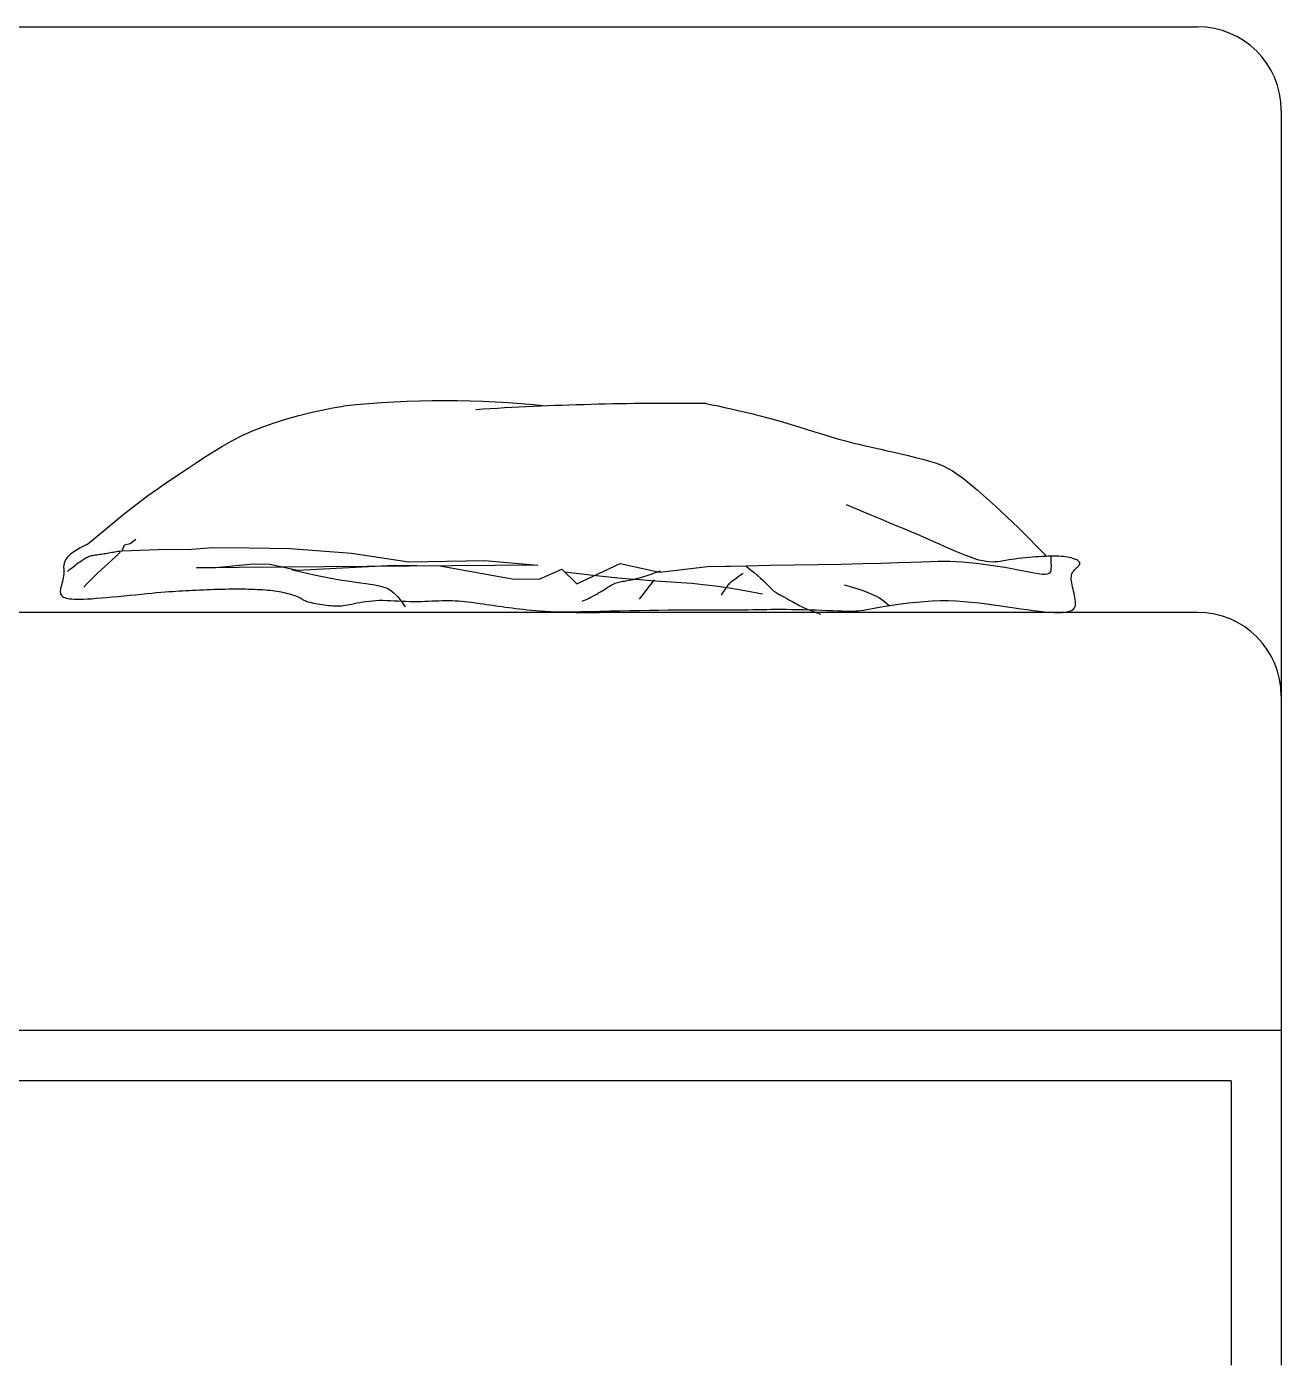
# Model space of a CAD drawing. Header units: millimetres. Extents: x 6388 to 59789, y -18725 to 8137.
# Drawn here: x 57077 to 57827, y -4990 to -4190 of the extents above; entities that cross this region are included whole.
import ezdxf

# ---------------------------------------------------------------- set-up
doc = ezdxf.new("R2010")
doc.units = ezdxf.units.MM

# ---------------------------------------------------------------- blocks, each defined once
blk = doc.blocks.new('A$C6F4378C2')
for p, q in [((550, 800), (1950, 800)), ((2000, 750), (2000, 0)), ((1412.58, 567.68), (1419.59, 569.4)), ((1419.59, 569.4), (1426.45, 570.9)), ((1426.45, 570.9), (1433.07, 572.2)), ((1433.07, 572.2), (1439.37, 573.3)), ((1656.09, 574.83), (1659.63, 574.11)), ((1659.63, 574.11), (1663.31, 573.35)), ((1663.31, 573.35), (1667.16, 572.53)), ((1667.16, 572.53), (1671.18, 571.64)), ((1671.18, 571.64), (1675.34, 570.69)), ((1675.34, 570.69), (1679.64, 569.67)), ((1679.64, 569.67), (1684.05, 568.59)), ((1684.05, 568.59), (1688.54, 567.45)), ((1385.03, 558.52), (1391.66, 561.16)), ((1391.66, 561.16), (1398.53, 563.57)), ((1398.53, 563.57), (1405.53, 565.73)), ((1405.53, 565.73), (1412.58, 567.68)), ((1688.54, 567.45), (1693.11, 566.24)), ((1693.11, 566.24), (1697.73, 564.97)), ((1697.73, 564.97), (1702.37, 563.65)), ((1702.37, 563.65), (1707, 562.28)), ((1707, 562.28), (1711.58, 560.89)), ((1711.58, 560.89), (1716.05, 559.52)), ((1366.94, 549.34), (1372.68, 552.55)), ((1372.68, 552.55), (1378.7, 555.63)), ((1378.7, 555.63), (1385.03, 558.52)), ((1716.05, 559.52), (1720.39, 558.18)), ((1720.39, 558.18), (1724.54, 556.89)), ((1724.54, 556.89), (1728.47, 555.69)), ((1728.47, 555.69), (1732.12, 554.59)), ((1732.12, 554.59), (1735.49, 553.61)), ((1735.49, 553.61), (1738.62, 552.74)), ((1738.62, 552.74), (1741.59, 551.94)), ((1356.26, 542.71), (1361.47, 546.04)), ((1361.47, 546.04), (1366.94, 549.34)), ((1741.59, 551.94), (1744.49, 551.2)), ((1744.49, 551.2), (1747.38, 550.5)), ((1747.38, 550.5), (1750.35, 549.8)), ((1750.35, 549.8), (1753.48, 549.08)), ((1753.48, 549.08), (1756.85, 548.32)), ((1756.85, 548.32), (1760.51, 547.5)), ((1760.51, 547.5), (1764.42, 546.62)), ((1764.42, 546.62), (1768.52, 545.69)), ((1768.52, 545.69), (1772.75, 544.71)), ((1772.75, 544.71), (1777.05, 543.69)), ((1341.92, 533.11), (1346.5, 536.19)), ((1346.5, 536.19), (1351.27, 539.41)), ((1351.27, 539.41), (1356.26, 542.71)), ((1777.05, 543.69), (1781.36, 542.64)), ((1781.36, 542.64), (1785.62, 541.56)), ((1785.62, 541.56), (1789.77, 540.46)), ((1789.77, 540.46), (1793.84, 539.25)), ((1793.84, 539.25), (1798.24, 537.47)), ((1798.24, 537.47), (1803.47, 534.56)), ((1332.89, 527.12), (1337.47, 530.16)), ((1337.47, 530.16), (1341.92, 533.11)), ((1803.47, 534.56), (1810.05, 529.96)), ((1810.05, 529.96), (1818.47, 523.11)), ((1322.19, 519.59), (1327.9, 523.69)), ((1327.9, 523.69), (1332.89, 527.12)), ((1818.47, 523.11), (1829.23, 513.45)), ((1307.45, 508.21), (1315.48, 514.52)), ((1315.48, 514.52), (1322.19, 519.59)), ((1747.59, 511.11), (1740, 514.29)), ((1829.23, 513.45), (1842.85, 500.42)), ((1297.82, 500.35), (1307.45, 508.21)), ((1754.33, 508.29), (1747.59, 511.11)), ((1760.31, 505.8), (1754.33, 508.29)), ((1765.62, 503.59), (1760.31, 505.8)), ((1286.29, 490.66), (1297.82, 500.35)), ((1770.37, 501.61), (1765.62, 503.59)), ((1774.65, 499.83), (1770.37, 501.61)), ((1778.56, 498.19), (1774.65, 499.83)), ((1782.18, 496.65), (1778.56, 498.19)), ((1785.63, 495.18), (1782.18, 496.65)), ((1842.85, 500.42), (1859.82, 483.47)), ((1282, 488.57), (1278.67, 486.61)), ((1286.29, 490.66), (1282, 488.57)), ((1307.07, 486.78), (1308.35, 490.31)), ((1308.35, 490.31), (1311.8, 491.25)), ((1311.8, 491.25), (1315.25, 493.67)), ((1346.28, 487.61), (1360.99, 488.69)), ((1360.99, 488.69), (1383.03, 488.47)), ((1383.03, 488.47), (1407.53, 488.23)), ((1407.53, 488.23), (1444.24, 485.42)), ((1789, 493.71), (1785.63, 495.18)), ((1792.35, 492.23), (1789, 493.71)), ((1795.7, 490.74), (1792.35, 492.23)), ((1799.01, 489.26), (1795.7, 490.74)), ((1802.26, 487.82), (1799.01, 489.26)), ((1273.19, 481.38), (1272.49, 479.83)), ((1274.38, 483.02), (1273.19, 481.38)), ((1276.17, 484.76), (1274.38, 483.02)), ((1278.67, 486.61), (1276.17, 484.76)), ((1280.8, 479.52), (1281.56, 480.07)), ((1281.56, 480.07), (1282.27, 480.58)), ((1282.27, 480.58), (1282.93, 481.05)), ((1282.93, 481.05), (1283.55, 481.47)), ((1283.55, 481.47), (1284.13, 481.86)), ((1284.13, 481.86), (1284.69, 482.21)), ((1284.69, 482.21), (1285.22, 482.53)), ((1285.22, 482.53), (1285.75, 482.82)), ((1285.75, 482.82), (1286.28, 483.08)), ((1286.28, 483.08), (1286.83, 483.31)), ((1286.83, 483.31), (1287.41, 483.53)), ((1287.41, 483.53), (1288.02, 483.72)), ((1288.02, 483.72), (1288.68, 483.89)), ((1288.68, 483.89), (1289.4, 484.05)), ((1289.4, 484.05), (1290.17, 484.19)), ((1290.17, 484.19), (1290.98, 484.33)), ((1290.98, 484.33), (1291.82, 484.45)), ((1291.82, 484.45), (1292.7, 484.58)), ((1292.7, 484.58), (1293.59, 484.7)), ((1293.59, 484.7), (1294.5, 484.82)), ((1294.5, 484.82), (1295.42, 484.95)), ((1295.42, 484.95), (1296.33, 485.09)), ((1296.33, 485.09), (1297.23, 485.23)), ((1297.23, 485.23), (1298.12, 485.39)), ((1298.12, 485.39), (1299.01, 485.55)), ((1301.03, 481.33), (1298.76, 479.25)), ((1299.01, 485.55), (1299.89, 485.72)), ((1299.89, 485.72), (1300.79, 485.9)), ((1300.79, 485.9), (1301.72, 486.07)), ((1303.39, 483.54), (1301.03, 481.33)), ((1301.72, 486.07), (1302.68, 486.23)), ((1302.68, 486.23), (1303.68, 486.39)), ((1305.86, 485.92), (1303.39, 483.54)), ((1303.68, 486.39), (1304.74, 486.54)), ((1304.74, 486.54), (1305.87, 486.67)), ((1305.87, 486.67), (1307.07, 486.78)), ((1307.07, 486.78), (1334.03, 487.74)), ((1334.03, 487.74), (1346.28, 487.61)), ((1444.24, 485.42), (1478.49, 480.18)), ((1478.49, 480.18), (1523.82, 480.95)), ((1523.82, 480.95), (1555.63, 478.19)), ((1778.61, 479.99), (1785.01, 480.22)), ((1785.01, 480.22), (1790.27, 480.41)), ((1790.27, 480.41), (1794.66, 480.54)), ((1794.66, 480.54), (1798.49, 480.6)), ((1798.49, 480.6), (1802.05, 480.57)), ((1802.05, 480.57), (1805.62, 480.44)), ((1805.43, 486.45), (1802.26, 487.82)), ((1808.5, 485.15), (1805.43, 486.45)), ((1805.62, 480.44), (1809.43, 480.19)), ((1811.45, 483.97), (1808.5, 485.15)), ((1809.43, 480.19), (1813.48, 479.84)), ((1814.24, 482.91), (1811.45, 483.97)), ((1816.86, 482), (1814.24, 482.91)), ((1819.29, 481.27), (1816.86, 482)), ((1821.51, 480.73), (1819.29, 481.27)), ((1823.54, 480.37), (1821.51, 480.73)), ((1825.42, 480.16), (1823.54, 480.37)), ((1827.18, 480.09), (1825.42, 480.16)), ((1828.85, 480.13), (1827.18, 480.09)), ((1830.47, 480.27), (1828.85, 480.13)), ((1832.06, 480.47), (1830.47, 480.27)), ((1833.67, 480.73), (1832.06, 480.47)), ((1835.32, 481.01), (1833.67, 480.73)), ((1837.05, 481.3), (1835.32, 481.01)), ((1838.88, 481.58), (1837.05, 481.3)), ((1840.8, 481.85), (1838.88, 481.58)), ((1842.79, 482.1), (1840.8, 481.85)), ((1844.84, 482.34), (1842.79, 482.1)), ((1846.91, 482.55), (1844.84, 482.34)), ((1849, 482.75), (1846.91, 482.55)), ((1851.08, 482.93), (1849, 482.75)), ((1853.13, 483.09), (1851.08, 482.93)), ((1855.14, 483.23), (1853.13, 483.09)), ((1857.08, 483.34), (1855.14, 483.23)), ((1858.93, 483.44), (1857.08, 483.34)), ((1860.71, 483.5), (1858.93, 483.44)), ((1862.4, 483.54), (1860.71, 483.5)), ((1864.01, 483.56), (1862.4, 483.54)), ((1862.42, 481.36), (1862.4, 483.54)), ((1862.5, 479.42), (1862.42, 481.36)), ((1865.55, 483.54), (1864.01, 483.56)), ((1867.02, 483.5), (1865.55, 483.54)), ((1868.41, 483.42), (1867.02, 483.5)), ((1869.73, 483.31), (1868.41, 483.42)), ((1870.99, 483.17), (1869.73, 483.31)), ((1872.18, 482.99), (1870.99, 483.17)), ((1873.31, 482.78), (1872.18, 482.99)), ((1874.37, 482.53), (1873.31, 482.78)), ((1875.36, 482.26), (1874.37, 482.53)), ((1876.26, 481.96), (1875.36, 482.26)), ((1877.07, 481.64), (1876.26, 481.96)), ((1877.78, 481.3), (1877.07, 481.64)), ((1878.39, 480.95), (1877.78, 481.3)), ((1878.88, 480.59), (1878.39, 480.95)), ((1879.25, 480.23), (1878.88, 480.59)), ((1879.5, 479.86), (1879.25, 480.23)), ((1272.11, 473.01), (1271.99, 471.78)), ((1272.15, 478.35), (1272.05, 476.94)), ((1272.05, 476.94), (1272.09, 475.58)), ((1272.09, 475.58), (1272.14, 474.28)), ((1272.14, 474.28), (1272.11, 473.01)), ((1272.49, 479.83), (1272.15, 478.35)), ((1274.37, 474.48), (1275.4, 475.33)), ((1275.4, 475.33), (1276.39, 476.13)), ((1276.39, 476.13), (1277.34, 476.9)), ((1277.34, 476.9), (1278.27, 477.62)), ((1278.27, 477.62), (1279.15, 478.29)), ((1279.15, 478.29), (1279.99, 478.93)), ((1279.99, 478.93), (1280.8, 479.52)), ((1292.32, 473.4), (1290.26, 471.45)), ((1294.42, 475.32), (1292.32, 473.4)), ((1296.56, 477.26), (1294.42, 475.32)), ((1298.76, 479.25), (1296.56, 477.26)), ((1555.63, 478.19), (1351.56, 476.55)), ((1351.56, 476.55), (1363.05, 476.8)), ((1363.05, 476.8), (1385.34, 478.97)), ((1385.34, 478.97), (1395.26, 478.87)), ((1395.26, 478.87), (1411.79, 475.25)), ((1408.26, 475.71), (1416.37, 473.62)), ((1411.79, 475.25), (1469.62, 478.13)), ((1416.37, 473.62), (1423.9, 471.93)), ((1469.62, 478.13), (1483.25, 478)), ((1483.25, 478), (1496.88, 477.86)), ((1496.88, 477.86), (1540.18, 470)), ((1556.29, 469.84), (1569.99, 475.89)), ((1569.99, 475.89), (1578.87, 467.12)), ((1580.24, 472.97), (1571.47, 474.08)), ((1578.87, 467.12), (1604.72, 479.26)), ((1588.44, 472.01), (1580.24, 472.97)), ((1596.13, 471.18), (1588.44, 472.01)), ((1604.72, 479.26), (1628.22, 474.07)), ((1618.82, 471.42), (1620.9, 472.09)), ((1620.9, 472.09), (1623.23, 472.88)), ((1623.23, 472.88), (1625.86, 473.8)), ((1625.86, 473.8), (1628.79, 474.87)), ((1628.22, 474.07), (1657.03, 477.39)), ((1657.03, 477.39), (1670.27, 477.69)), ((1657.03, 477.39), (1667.96, 477.62)), ((1667.96, 477.62), (1680.53, 477.86)), ((1676.01, 471.82), (1678.29, 473.4)), ((1679.8, 477.79), (1682.53, 475.66)), ((1680.53, 477.86), (1694.23, 478.11)), ((1682.53, 475.66), (1684.9, 473.73)), ((1684.9, 473.73), (1686.94, 471.98)), ((1694.23, 478.11), (1708.52, 478.36)), ((1708.52, 478.36), (1722.89, 478.63)), ((1722.89, 478.63), (1736.81, 478.9)), ((1736.81, 478.9), (1749.75, 479.17)), ((1749.75, 479.17), (1761.21, 479.45)), ((1761.21, 479.45), (1770.77, 479.73)), ((1770.77, 479.73), (1778.61, 479.99)), ((1813.48, 479.84), (1817.7, 479.39)), ((1817.7, 479.39), (1822.01, 478.87)), ((1822.01, 478.87), (1826.35, 478.28)), ((1826.35, 478.28), (1830.65, 477.63)), ((1830.65, 477.63), (1834.84, 476.95)), ((1834.84, 476.95), (1838.85, 476.23)), ((1838.85, 476.23), (1842.62, 475.5)), ((1842.62, 475.5), (1846.12, 474.79)), ((1846.12, 474.79), (1849.33, 474.14)), ((1849.33, 474.14), (1852.22, 473.57)), ((1852.22, 473.57), (1854.78, 473.14)), ((1854.78, 473.14), (1856.99, 472.86)), ((1856.99, 472.86), (1858.82, 472.79)), ((1858.82, 472.79), (1860.25, 472.96)), ((1860.25, 472.96), (1861.28, 473.39)), ((1861.28, 473.39), (1861.96, 474.08)), ((1861.96, 474.08), (1862.36, 475.04)), ((1862.36, 475.04), (1862.53, 476.25)), ((1862.56, 477.71), (1862.5, 479.42)), ((1862.53, 476.25), (1862.56, 477.71)), ((1874.55, 471.48), (1874.69, 472.24)), ((1874.69, 472.24), (1874.89, 472.93)), ((1874.89, 472.93), (1875.15, 473.55)), ((1875.15, 473.55), (1875.45, 474.12)), ((1875.45, 474.12), (1875.8, 474.64)), ((1875.8, 474.64), (1876.18, 475.12)), ((1876.18, 475.12), (1876.58, 475.57)), ((1876.58, 475.57), (1877.01, 476.01)), ((1877.01, 476.01), (1877.45, 476.42)), ((1877.45, 476.42), (1877.88, 476.83)), ((1877.88, 476.83), (1878.3, 477.23)), ((1878.3, 477.23), (1878.68, 477.62)), ((1878.68, 477.62), (1879.02, 478)), ((1879.02, 478), (1879.3, 478.38)), ((1879.3, 478.38), (1879.5, 478.75)), ((1879.61, 479.49), (1879.5, 479.86)), ((1879.5, 478.75), (1879.61, 479.12)), ((1879.61, 479.12), (1879.61, 479.49)), ((1270.26, 464.51), (1270.1, 463.69)), ((1270.48, 465.4), (1270.26, 464.51)), ((1270.74, 466.33), (1270.48, 465.4)), ((1271.02, 467.33), (1270.74, 466.33)), ((1271.3, 468.37), (1271.02, 467.33)), ((1271.57, 469.46), (1271.3, 468.37)), ((1271.81, 470.6), (1271.57, 469.46)), ((1271.99, 471.78), (1271.81, 470.6)), ((1286.15, 467.32), (1284.08, 465.07)), ((1288.21, 469.43), (1286.15, 467.32)), ((1290.26, 471.45), (1288.21, 469.43)), ((1423.9, 471.93), (1430.85, 470.56)), ((1430.85, 470.56), (1437.2, 469.47)), ((1437.2, 469.47), (1442.96, 468.6)), ((1442.96, 468.6), (1448.13, 467.87)), ((1448.13, 467.87), (1452.69, 467.25)), ((1452.69, 467.25), (1456.65, 466.66)), ((1456.65, 466.66), (1460.01, 466.04)), ((1460.01, 466.04), (1462.88, 465.31)), ((1462.88, 465.31), (1465.38, 464.37)), ((1465.38, 464.37), (1467.61, 463.13)), ((1540.18, 470), (1556.29, 469.84)), ((1594.98, 463.51), (1595.92, 464.12)), ((1595.92, 464.12), (1596.82, 464.69)), ((1603.38, 470.48), (1596.13, 471.18)), ((1596.82, 464.69), (1597.69, 465.24)), ((1597.69, 465.24), (1598.52, 465.75)), ((1598.52, 465.75), (1599.34, 466.23)), ((1599.34, 466.23), (1600.13, 466.66)), ((1600.13, 466.66), (1600.91, 467.05)), ((1600.91, 467.05), (1601.67, 467.38)), ((1601.67, 467.38), (1602.43, 467.67)), ((1602.43, 467.67), (1603.2, 467.91)), ((1603.2, 467.91), (1603.97, 468.11)), ((1610.25, 469.87), (1603.38, 470.48)), ((1603.97, 468.11), (1604.76, 468.29)), ((1604.76, 468.29), (1605.57, 468.44)), ((1605.57, 468.44), (1606.41, 468.58)), ((1606.41, 468.58), (1607.29, 468.73)), ((1607.29, 468.73), (1608.22, 468.87)), ((1608.22, 468.87), (1609.19, 469.03)), ((1609.19, 469.03), (1610.23, 469.22)), ((1610.23, 469.22), (1611.33, 469.43)), ((1616.8, 469.35), (1610.25, 469.87)), ((1611.33, 469.43), (1612.53, 469.69)), ((1612.53, 469.69), (1613.85, 470.01)), ((1613.85, 470.01), (1615.32, 470.39)), ((1615.32, 470.39), (1616.97, 470.86)), ((1616.37, 457.85), (1622.33, 465.63)), ((1623.09, 468.89), (1616.8, 469.35)), ((1616.97, 470.86), (1618.82, 471.42)), ((1622.33, 465.63), (1625.31, 469.52)), ((1629.2, 468.48), (1623.09, 468.89)), ((1635.21, 468.1), (1629.2, 468.48)), ((1641.28, 467.67), (1635.21, 468.1)), ((1647.61, 467.16), (1641.28, 467.67)), ((1654.39, 466.48), (1647.61, 467.16)), ((1661.81, 465.58), (1654.39, 466.48)), ((1670.05, 464.4), (1661.81, 465.58)), ((1667.67, 463.91), (1668.58, 465.25)), ((1668.58, 465.25), (1669.46, 466.4)), ((1669.46, 466.4), (1670.38, 467.41)), ((1679.31, 462.87), (1670.05, 464.4)), ((1670.38, 467.41), (1671.42, 468.39)), ((1671.42, 468.39), (1672.65, 469.39)), ((1672.65, 469.39), (1674.16, 470.51)), ((1674.16, 470.51), (1676.01, 471.82)), ((1686.94, 471.98), (1688.7, 470.41)), ((1688.7, 470.41), (1690.21, 469)), ((1690.21, 469), (1691.5, 467.75)), ((1691.5, 467.75), (1692.61, 466.63)), ((1692.61, 466.63), (1693.58, 465.64)), ((1693.58, 465.64), (1694.44, 464.77)), ((1694.44, 464.77), (1695.23, 464)), ((1695.23, 464), (1695.98, 463.33)), ((1738.7, 466.51), (1741.58, 465.65)), ((1741.58, 465.65), (1744.08, 464.88)), ((1744.08, 464.88), (1746.25, 464.19)), ((1746.25, 464.19), (1748.15, 463.57)), ((1874.49, 470.64), (1874.55, 471.48)), ((1874.5, 469.71), (1874.49, 470.64)), ((1874.59, 468.68), (1874.5, 469.71)), ((1874.75, 467.57), (1874.59, 468.68)), ((1874.97, 466.4), (1874.75, 467.57)), ((1875.23, 465.17), (1874.97, 466.4)), ((1875.51, 463.91), (1875.23, 465.17)), ((1270, 462.93), (1269.99, 462.22)), ((1269.99, 462.22), (1270.07, 461.57)), ((1270.1, 463.69), (1270, 462.93)), ((1270.07, 461.57), (1270.23, 460.98)), ((1270.23, 460.98), (1270.5, 460.45)), ((1270.5, 460.45), (1270.87, 459.97)), ((1270.87, 459.97), (1271.35, 459.54)), ((1271.35, 459.54), (1271.95, 459.16)), ((1271.95, 459.16), (1272.67, 458.83)), ((1272.67, 458.83), (1273.52, 458.56)), ((1273.52, 458.56), (1274.5, 458.33)), ((1274.5, 458.33), (1275.63, 458.14)), ((1275.63, 458.14), (1276.93, 458.01)), ((1276.93, 458.01), (1278.39, 457.92)), ((1278.39, 457.92), (1280.04, 457.88)), ((1280.04, 457.88), (1281.89, 457.88)), ((1281.89, 457.88), (1283.94, 457.94)), ((1283.94, 457.94), (1286.22, 458.04)), ((1286.22, 458.04), (1288.72, 458.18)), ((1288.72, 458.18), (1291.48, 458.38)), ((1291.48, 458.38), (1294.48, 458.61)), ((1294.48, 458.61), (1297.69, 458.89)), ((1297.69, 458.89), (1301.05, 459.2)), ((1301.05, 459.2), (1304.53, 459.53)), ((1304.53, 459.53), (1308.05, 459.87)), ((1308.05, 459.87), (1311.59, 460.22)), ((1311.59, 460.22), (1315.08, 460.56)), ((1315.08, 460.56), (1318.48, 460.9)), ((1318.48, 460.9), (1321.73, 461.22)), ((1321.73, 461.22), (1324.78, 461.51)), ((1324.78, 461.51), (1327.61, 461.77)), ((1327.61, 461.77), (1330.22, 462)), ((1330.22, 462), (1332.65, 462.2)), ((1332.65, 462.2), (1334.92, 462.38)), ((1334.92, 462.38), (1337.07, 462.54)), ((1337.07, 462.54), (1339.13, 462.68)), ((1339.13, 462.68), (1341.12, 462.8)), ((1341.12, 462.8), (1343.09, 462.92)), ((1343.09, 462.92), (1345.06, 463.02)), ((1345.06, 463.02), (1347.05, 463.13)), ((1347.05, 463.13), (1349.1, 463.23)), ((1349.1, 463.23), (1351.21, 463.33)), ((1351.21, 463.33), (1353.35, 463.43)), ((1353.35, 463.43), (1355.53, 463.52)), ((1355.53, 463.52), (1357.72, 463.61)), ((1357.72, 463.61), (1359.93, 463.69)), ((1359.93, 463.69), (1362.15, 463.76)), ((1362.15, 463.76), (1364.35, 463.83)), ((1364.35, 463.83), (1366.54, 463.89)), ((1366.54, 463.89), (1368.7, 463.93)), ((1368.7, 463.93), (1370.83, 463.97)), ((1370.83, 463.97), (1372.91, 463.99)), ((1372.91, 463.99), (1374.96, 464)), ((1374.96, 464), (1376.95, 464)), ((1376.95, 464), (1378.91, 463.98)), ((1378.91, 463.98), (1380.81, 463.96)), ((1380.81, 463.96), (1382.66, 463.92)), ((1382.66, 463.92), (1384.46, 463.87)), ((1384.46, 463.87), (1386.2, 463.81)), ((1386.2, 463.81), (1387.89, 463.74)), ((1387.89, 463.74), (1389.51, 463.66)), ((1389.51, 463.66), (1391.08, 463.56)), ((1391.08, 463.56), (1392.59, 463.45)), ((1392.59, 463.45), (1394.06, 463.32)), ((1394.06, 463.32), (1395.49, 463.18)), ((1395.49, 463.18), (1396.88, 463.02)), ((1396.88, 463.02), (1398.23, 462.84)), ((1398.23, 462.84), (1399.56, 462.64)), ((1399.56, 462.64), (1400.87, 462.42)), ((1400.87, 462.42), (1402.16, 462.17)), ((1402.16, 462.17), (1403.44, 461.9)), ((1403.44, 461.9), (1404.69, 461.61)), ((1404.69, 461.61), (1405.91, 461.31)), ((1405.91, 461.31), (1407.09, 460.99)), ((1407.09, 460.99), (1408.22, 460.66)), ((1408.22, 460.66), (1409.29, 460.32)), ((1409.29, 460.32), (1410.28, 459.99)), ((1410.28, 459.99), (1411.2, 459.65)), ((1411.2, 459.65), (1412.02, 459.32)), ((1412.02, 459.32), (1412.75, 459.01)), ((1412.75, 459.01), (1413.37, 458.7)), ((1413.37, 458.7), (1413.9, 458.4)), ((1413.9, 458.4), (1414.38, 458.12)), ((1414.38, 458.12), (1414.82, 457.85)), ((1414.82, 457.85), (1415.26, 457.58)), ((1415.26, 457.58), (1415.71, 457.32)), ((1415.71, 457.32), (1416.21, 457.06)), ((1416.21, 457.06), (1416.78, 456.8)), ((1416.78, 456.8), (1417.45, 456.55)), ((1417.45, 456.55), (1418.23, 456.3)), ((1418.23, 456.3), (1419.16, 456.04)), ((1419.16, 456.04), (1420.21, 455.79)), ((1449.18, 455.94), (1450.92, 456.25)), ((1450.92, 456.25), (1452.74, 456.54)), ((1452.74, 456.54), (1454.64, 456.78)), ((1454.64, 456.78), (1456.61, 456.98)), ((1456.61, 456.98), (1458.66, 457.12)), ((1458.66, 457.12), (1460.78, 457.19)), ((1460.78, 457.19), (1462.96, 457.19)), ((1462.96, 457.19), (1465.19, 457.15)), ((1465.19, 457.15), (1467.46, 457.06)), ((1467.46, 457.06), (1469.76, 456.96)), ((1467.61, 463.13), (1469.7, 461.49)), ((1469.7, 461.49), (1471.76, 459.36)), ((1469.76, 456.96), (1472.08, 456.84)), ((1471.76, 459.36), (1473.91, 456.66)), ((1472.08, 456.84), (1474.4, 456.72)), ((1473.91, 456.66), (1476.26, 453.27)), ((1474.4, 456.72), (1476.72, 456.61)), ((1476.72, 456.61), (1479.03, 456.53)), ((1479.03, 456.53), (1481.31, 456.49)), ((1481.31, 456.49), (1483.56, 456.49)), ((1483.56, 456.49), (1485.77, 456.53)), ((1485.77, 456.53), (1487.95, 456.6)), ((1487.95, 456.6), (1490.1, 456.69)), ((1490.1, 456.69), (1492.21, 456.79)), ((1492.21, 456.79), (1494.3, 456.89)), ((1494.3, 456.89), (1496.35, 456.98)), ((1496.35, 456.98), (1498.38, 457.05)), ((1498.38, 457.05), (1500.37, 457.09)), ((1500.37, 457.09), (1502.35, 457.09)), ((1502.35, 457.09), (1504.29, 457.05)), ((1504.29, 457.05), (1506.22, 456.96)), ((1506.22, 456.96), (1508.12, 456.84)), ((1508.12, 456.84), (1510.01, 456.68)), ((1510.01, 456.68), (1511.88, 456.49)), ((1511.88, 456.49), (1513.74, 456.27)), ((1513.74, 456.27), (1515.6, 456.04)), ((1515.6, 456.04), (1517.44, 455.79)), ((1582.04, 456.72), (1582.97, 457.05)), ((1582.97, 457.05), (1583.97, 457.45)), ((1583.97, 457.45), (1585.03, 457.92)), ((1585.03, 457.92), (1586.14, 458.45)), ((1586.14, 458.45), (1587.28, 459.03)), ((1587.28, 459.03), (1588.44, 459.64)), ((1588.44, 459.64), (1589.6, 460.27)), ((1589.6, 460.27), (1590.75, 460.93)), ((1590.75, 460.93), (1591.88, 461.59)), ((1591.88, 461.59), (1592.96, 462.24)), ((1592.96, 462.24), (1593.99, 462.89)), ((1593.99, 462.89), (1594.98, 463.51)), ((1665.41, 460.3), (1666.63, 462.28)), ((1666.63, 462.28), (1667.67, 463.91)), ((1689.79, 460.94), (1679.31, 462.87)), ((1695.98, 463.33), (1696.69, 462.74)), ((1696.69, 462.74), (1697.37, 462.22)), ((1697.37, 462.22), (1698.03, 461.77)), ((1698.03, 461.77), (1698.66, 461.38)), ((1698.66, 461.38), (1699.27, 461.02)), ((1699.27, 461.02), (1699.85, 460.7)), ((1699.85, 460.7), (1700.42, 460.41)), ((1700.42, 460.41), (1700.98, 460.13)), ((1700.98, 460.13), (1701.52, 459.86)), ((1701.52, 459.86), (1702.05, 459.58)), ((1702.05, 459.58), (1702.59, 459.29)), ((1702.59, 459.29), (1703.14, 458.99)), ((1703.14, 458.99), (1703.71, 458.67)), ((1703.71, 458.67), (1704.32, 458.32)), ((1704.32, 458.32), (1704.97, 457.95)), ((1704.97, 457.95), (1705.69, 457.54)), ((1705.69, 457.54), (1706.47, 457.1)), ((1706.47, 457.1), (1707.34, 456.61)), ((1707.34, 456.61), (1708.3, 456.07)), ((1708.3, 456.07), (1709.37, 455.49)), ((1748.15, 463.57), (1749.83, 462.99)), ((1749.83, 462.99), (1751.36, 462.44)), ((1751.36, 462.44), (1752.79, 461.89)), ((1752.79, 461.89), (1754.17, 461.33)), ((1754.17, 461.33), (1755.55, 460.75)), ((1755.55, 460.75), (1756.96, 460.11)), ((1756.96, 460.11), (1758.38, 459.4)), ((1758.38, 459.4), (1759.81, 458.58)), ((1759.81, 458.58), (1761.27, 457.64)), ((1761.27, 457.64), (1762.75, 456.55)), ((1762.75, 456.55), (1764.25, 455.29)), ((1777.23, 455.64), (1781.86, 456.15)), ((1781.86, 456.15), (1786.6, 456.57)), ((1786.6, 456.57), (1791.39, 456.87)), ((1791.39, 456.87), (1796.18, 457.02)), ((1796.18, 457.02), (1800.94, 457.02)), ((1800.94, 457.02), (1805.63, 456.86)), ((1805.63, 456.86), (1810.26, 456.57)), ((1810.26, 456.57), (1814.83, 456.18)), ((1814.83, 456.18), (1819.32, 455.7)), ((1875.81, 462.63), (1875.51, 463.91)), ((1876.1, 461.35), (1875.81, 462.63)), ((1876.38, 460.08), (1876.1, 461.35)), ((1876.63, 458.84), (1876.38, 460.08)), ((1876.83, 457.65), (1876.63, 458.84)), ((1876.97, 456.52), (1876.83, 457.65)), ((1877.01, 455.45), (1876.97, 456.52)), ((1950, 450), (550, 450)), ((1420.21, 455.79), (1421.36, 455.54)), ((1421.36, 455.54), (1422.59, 455.3)), ((1422.59, 455.3), (1423.88, 455.07)), ((1423.88, 455.07), (1425.21, 454.85)), ((1425.21, 454.85), (1426.56, 454.64)), ((1426.56, 454.64), (1427.89, 454.45)), ((1427.89, 454.45), (1429.2, 454.28)), ((1429.2, 454.28), (1430.46, 454.14)), ((1430.46, 454.14), (1431.65, 454.02)), ((1431.65, 454.02), (1432.78, 453.92)), ((1432.78, 453.92), (1433.87, 453.86)), ((1433.87, 453.86), (1434.94, 453.82)), ((1434.94, 453.82), (1435.99, 453.83)), ((1435.99, 453.83), (1437.06, 453.87)), ((1437.06, 453.87), (1438.14, 453.94)), ((1438.14, 453.94), (1439.26, 454.06)), ((1439.26, 454.06), (1440.44, 454.22)), ((1440.44, 454.22), (1441.69, 454.43)), ((1441.69, 454.43), (1443.02, 454.69)), ((1443.02, 454.69), (1444.44, 454.98)), ((1444.44, 454.98), (1445.94, 455.29)), ((1445.94, 455.29), (1447.52, 455.62)), ((1447.52, 455.62), (1449.18, 455.94)), ((1517.44, 455.79), (1519.28, 455.54)), ((1519.28, 455.54), (1521.11, 455.27)), ((1521.11, 455.27), (1522.95, 455.01)), ((1522.95, 455.01), (1524.79, 454.75)), ((1524.79, 454.75), (1526.64, 454.48)), ((1526.64, 454.48), (1528.5, 454.22)), ((1528.5, 454.22), (1530.39, 453.96)), ((1530.39, 453.96), (1532.29, 453.69)), ((1532.29, 453.69), (1534.23, 453.43)), ((1534.23, 453.43), (1536.21, 453.17)), ((1536.21, 453.17), (1538.22, 452.9)), ((1538.22, 452.9), (1540.27, 452.64)), ((1540.27, 452.64), (1542.38, 452.37)), ((1542.38, 452.37), (1544.56, 452.11)), ((1544.56, 452.11), (1546.82, 451.85)), ((1546.82, 451.85), (1549.19, 451.59)), ((1548.38, 450.22), (1553.35, 450.21)), ((1549.19, 451.59), (1551.69, 451.35)), ((1551.69, 451.35), (1554.34, 451.11)), ((1553.35, 450.21), (1558.5, 450.22)), ((1554.34, 451.11), (1557.15, 450.89)), ((1557.15, 450.89), (1560.15, 450.69)), ((1558.5, 450.22), (1563.82, 450.25)), ((1560.15, 450.69), (1563.36, 450.5)), ((1563.36, 450.5), (1566.79, 450.33)), ((1563.82, 450.25), (1569.31, 450.31)), ((1566.79, 450.33), (1570.46, 450.18)), ((1569.31, 450.31), (1574.96, 450.38)), ((1570.46, 450.18), (1574.37, 450.06)), ((1574.37, 450.06), (1578.51, 449.96)), ((1574.96, 450.38), (1580.74, 450.48)), ((1578.51, 449.96), (1582.86, 449.88)), ((1580.74, 450.48), (1586.61, 450.59)), ((1582.86, 449.88), (1587.43, 449.82)), ((1586.61, 450.59), (1592.56, 450.71)), ((1587.43, 449.82), (1592.2, 449.78)), ((1592.56, 450.71), (1598.54, 450.83)), ((1598.54, 450.83), (1604.52, 450.95)), ((1604.52, 450.95), (1610.48, 451.07)), ((1610.48, 451.07), (1616.39, 451.18)), ((1616.39, 451.18), (1622.21, 451.28)), ((1622.21, 451.28), (1627.91, 451.35)), ((1627.91, 451.35), (1633.47, 451.41)), ((1633.47, 451.41), (1638.87, 451.45)), ((1638.87, 451.45), (1644.09, 451.47)), ((1644.09, 451.47), (1649.13, 451.48)), ((1649.13, 451.48), (1653.97, 451.48)), ((1653.97, 451.48), (1658.59, 451.48)), ((1658.59, 451.48), (1662.98, 451.47)), ((1662.98, 451.47), (1667.14, 451.47)), ((1667.14, 451.47), (1671.03, 451.48)), ((1671.03, 451.48), (1674.66, 451.5)), ((1674.66, 451.5), (1678.02, 451.53)), ((1678.02, 451.53), (1681.15, 451.58)), ((1681.15, 451.58), (1684.1, 451.63)), ((1684.1, 451.63), (1686.92, 451.68)), ((1686.92, 451.68), (1689.67, 451.73)), ((1689.67, 451.73), (1692.39, 451.78)), ((1692.39, 451.78), (1695.14, 451.82)), ((1695.14, 451.82), (1697.97, 451.84)), ((1697.97, 451.84), (1700.93, 451.84)), ((1700.93, 451.84), (1704.06, 451.82)), ((1704.06, 451.82), (1707.41, 451.78)), ((1707.41, 451.78), (1710.93, 451.71)), ((1709.37, 455.49), (1710.54, 454.86)), ((1710.54, 454.86), (1711.84, 454.18)), ((1710.93, 451.71), (1714.55, 451.62)), ((1711.84, 454.18), (1713.25, 453.48)), ((1713.25, 453.48), (1714.79, 452.75)), ((1714.55, 451.62), (1718.21, 451.52)), ((1714.79, 452.75), (1716.47, 452)), ((1716.47, 452), (1718.28, 451.24)), ((1718.21, 451.52), (1721.85, 451.41)), ((1718.28, 451.24), (1720.24, 450.47)), ((1720.24, 450.47), (1722.35, 449.7)), ((1721.85, 451.41), (1725.39, 451.3)), ((1722.35, 449.7), (1724.61, 448.93)), ((1725.39, 451.3), (1728.77, 451.18)), ((1728.77, 451.18), (1731.93, 451.07)), ((1731.93, 451.07), (1734.81, 450.97)), ((1734.81, 450.97), (1737.33, 450.88)), ((1737.33, 450.88), (1739.46, 450.8)), ((1739.46, 450.8), (1741.27, 450.75)), ((1741.27, 450.75), (1742.84, 450.73)), ((1742.84, 450.73), (1744.26, 450.75)), ((1744.26, 450.75), (1745.62, 450.82)), ((1745.62, 450.82), (1747.02, 450.94)), ((1747.02, 450.94), (1748.53, 451.13)), ((1748.53, 451.13), (1750.26, 451.38)), ((1750.26, 451.38), (1752.28, 451.71)), ((1752.28, 451.71), (1754.69, 452.13)), ((1754.69, 452.13), (1757.56, 452.64)), ((1757.56, 452.64), (1760.86, 453.21)), ((1760.86, 453.21), (1764.52, 453.82)), ((1764.25, 455.29), (1765.77, 453.83)), ((1764.52, 453.82), (1768.51, 454.45)), ((1768.51, 454.45), (1772.76, 455.06)), ((1772.76, 455.06), (1777.23, 455.64)), ((1819.32, 455.7), (1823.73, 455.15)), ((1823.73, 455.15), (1828.05, 454.55)), ((1828.05, 454.55), (1832.28, 453.94)), ((1832.28, 453.94), (1836.41, 453.31)), ((1836.41, 453.31), (1840.44, 452.71)), ((1840.44, 452.71), (1844.36, 452.14)), ((1844.36, 452.14), (1848.14, 451.61)), ((1848.14, 451.61), (1851.77, 451.15)), ((1851.77, 451.15), (1855.23, 450.74)), ((1855.23, 450.74), (1858.48, 450.41)), ((1858.48, 450.41), (1861.52, 450.16)), ((1861.52, 450.16), (1864.32, 450)), ((1864.32, 450), (1866.85, 449.94)), ((1866.85, 449.94), (1869.1, 449.99)), ((1869.1, 449.99), (1871.04, 450.16)), ((1871.04, 450.16), (1872.66, 450.45)), ((1872.66, 450.45), (1873.97, 450.86)), ((1873.97, 450.86), (1875.01, 451.38)), ((1875.01, 451.38), (1875.8, 452)), ((1875.8, 452), (1876.37, 452.73)), ((1876.37, 452.73), (1876.74, 453.55)), ((1876.74, 453.55), (1876.95, 454.46)), ((1876.95, 454.46), (1877.01, 455.45)), ((2000, 200), (500, 200)), ((1970, 170), (530, 170)), ((1970, 170), (1970, 0))]:
    blk.add_line(p, q)
for centre, radius, start, end in [((1950, 750), 50, 0, 90), ((1500.1, -11.76), 588.2, 84.10089, 95.92655), ((1637.53, -1288.56), 1863.49, 89.42954, 93.6626), ((1950, 400), 50, 0, 90)]:
    blk.add_arc(centre, radius, start, end)

msp = doc.modelspace()

# ---------------------------------------------------------------- block references
msp.add_blockref('A$C6F4378C2', (55826.86, -4989.57))

doc.saveas('drawing.dxf')
